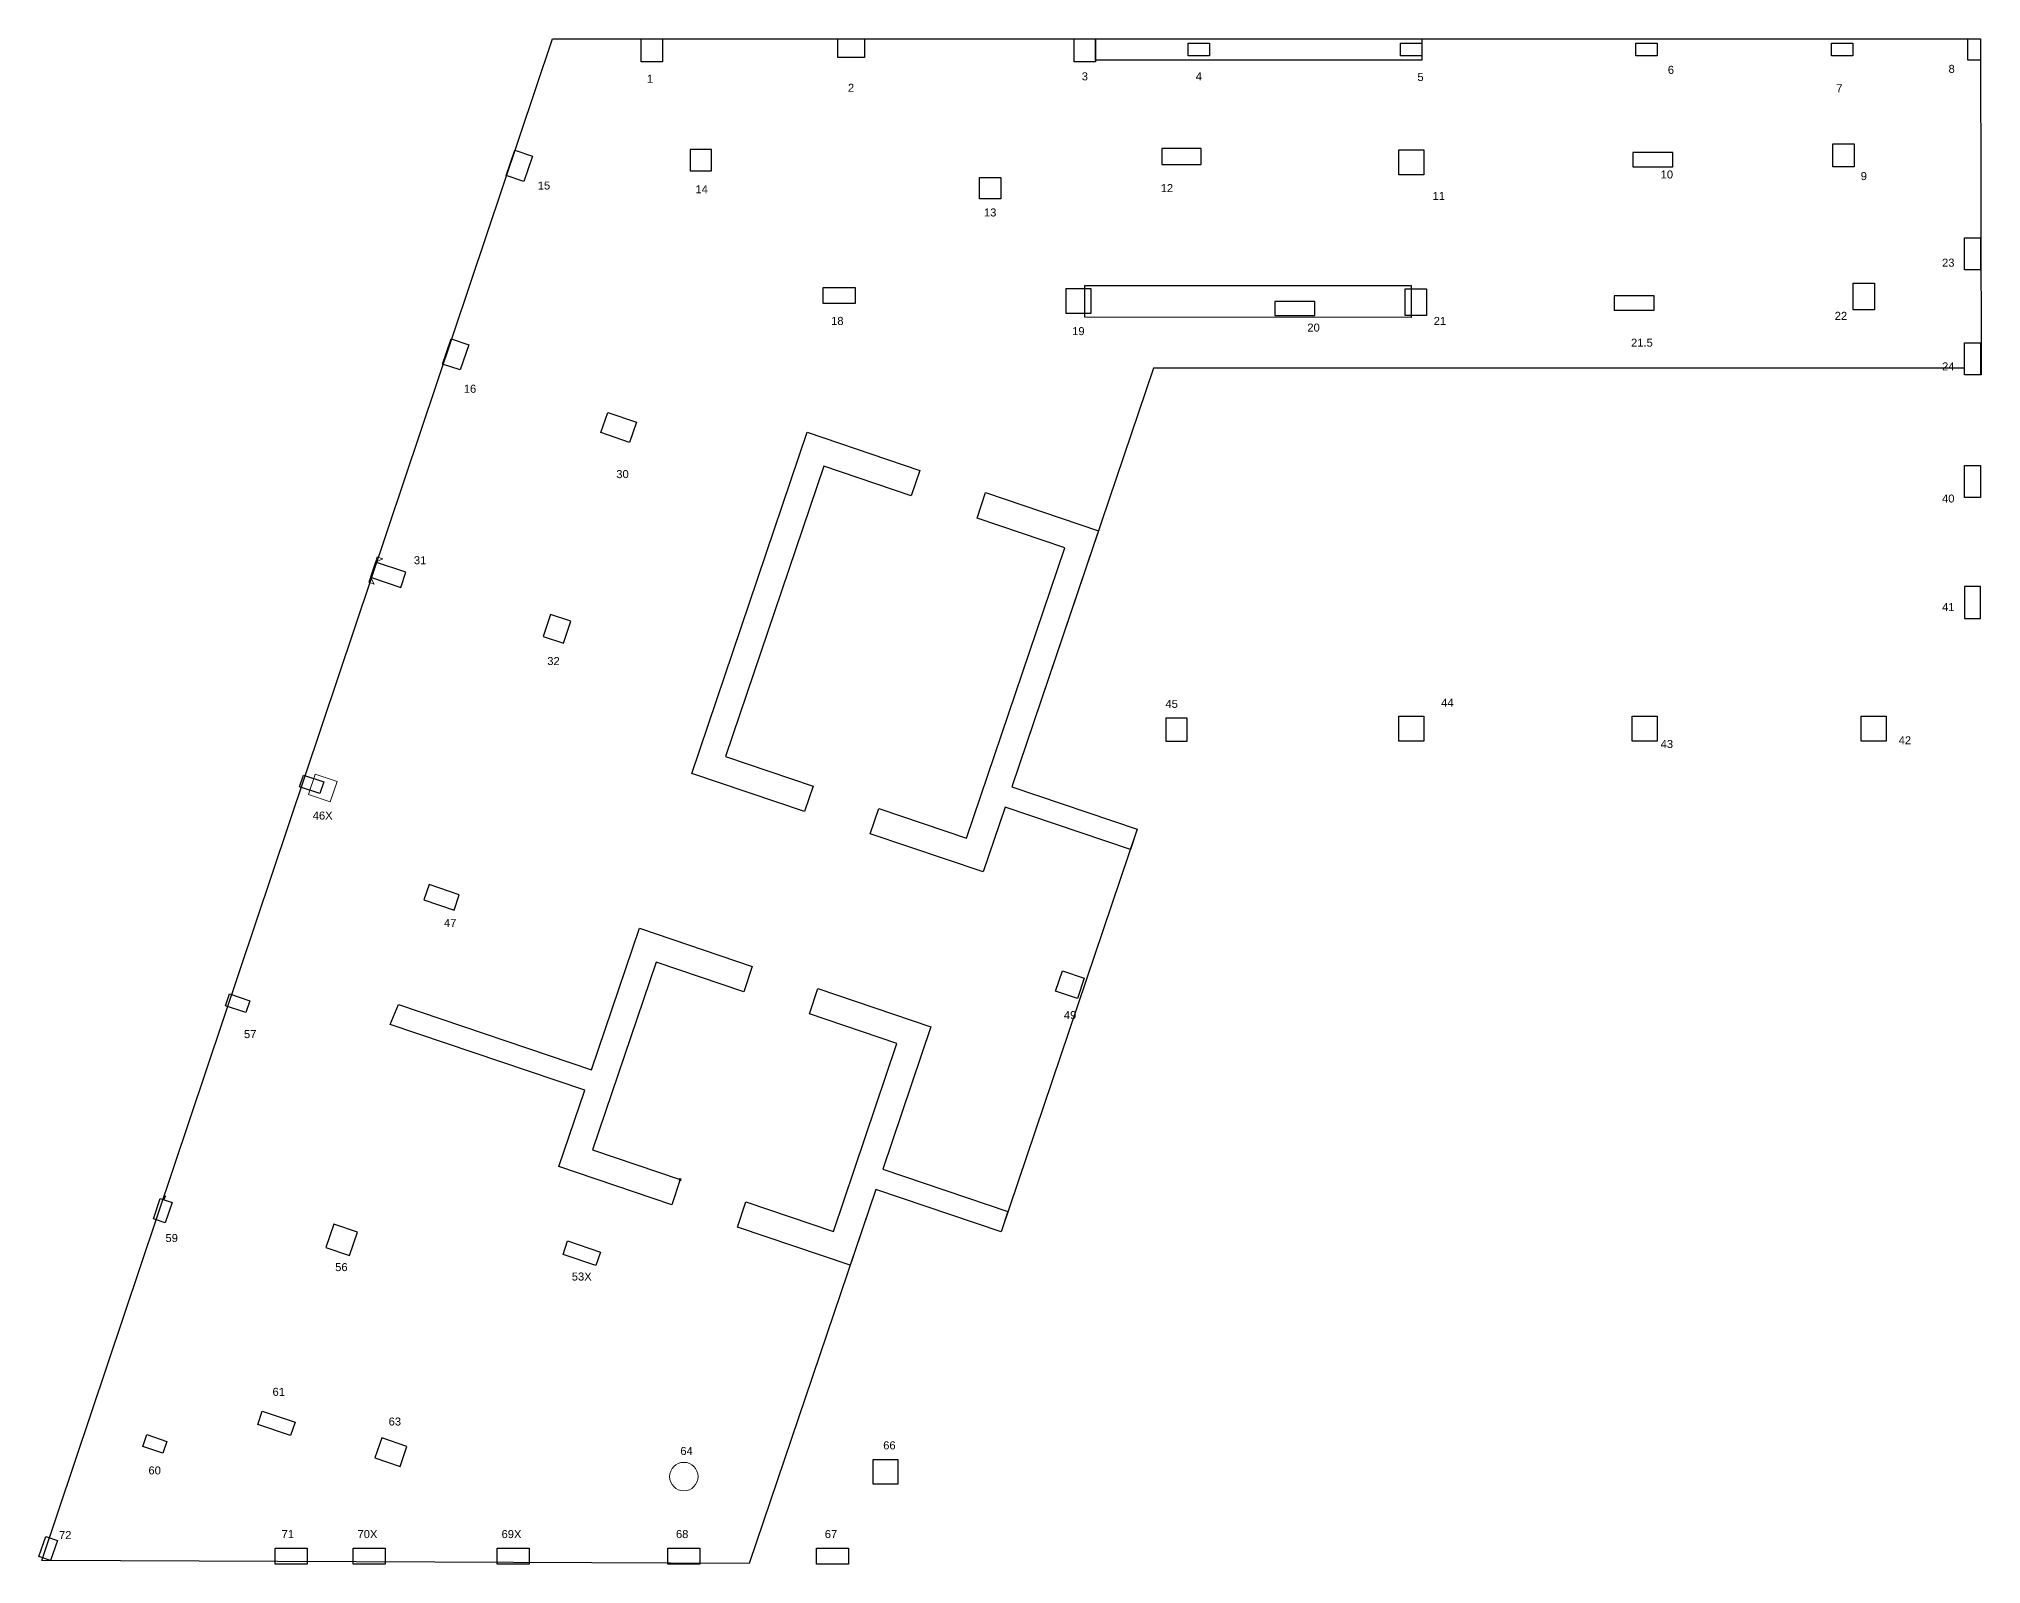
# Model space of a CAD drawing. Header units: inches. Extents: x 30 to 12637, y 0 to 49076.
# Drawn here: x 10451 to 12635, y 6000 to 7716 of the extents above; entities that cross this region are included whole.
import ezdxf

# ---------------------------------------------------------------- set-up
doc = ezdxf.new("R2010")
doc.units = ezdxf.units.IN
doc.header["$MEASUREMENT"] = 0
doc.header["$PDMODE"] = 35
for name, color, linetype in [('BEAM', 4, 'Continuous'), ('DATUM', 6, 'Continuous'), ('SLAB-RESIDENTIAL', 6, 'Continuous'), ('WALL', 1, 'Continuous')]:
    doc.layers.add(name, color=color, linetype=linetype)
doc.layers.add('COL-IDEN', color=171, linetype='Continuous', lineweight=30)
doc.layers.add('COLS', color=52, linetype='Continuous', lineweight=20)
doc.styles.add('Arial', font='arial.ttf', dxfattribs={"height": 9})

msp = doc.modelspace()

# ---------------------------------------------------------------- linework, layer by layer
at = {"layer": 'BEAM'}
for points in [[(11639.2, 7692.2), (11639.2, 7716.2), (12006.2, 7716.2), (12006.2, 7692.2)], [(11627.1, 7403.1), (11627.1, 7438.9), (11994.2, 7438.9), (11994.2, 7402.9)]]:
    msp.add_lwpolyline(points, close=True, dxfattribs=at)
at = {"layer": 'COLS', "lineweight": 30}
for points in [[(11128.2, 7690.2), (11128.2, 7716.2), (11152.2, 7716.2), (11152.2, 7690.2)], [(11349.2, 7695.2), (11349.2, 7716.2), (11379.2, 7716.2), (11379.2, 7695.2)], [(11615.2, 7690.2), (11615.2, 7716.2), (11639.2, 7716.2), (11639.2, 7690.2)], [(11743.2, 7697.2), (11743.2, 7711.2), (11767.2, 7711.2), (11767.2, 7697.2)], [(11982.2, 7697.2), (11982.2, 7711.2), (12006.2, 7711.2), (12006.2, 7697.2)], [(12246.7, 7697.2), (12246.7, 7711.2), (12270.7, 7711.2), (12270.7, 7697.2)], [(12466.7, 7697.2), (12466.7, 7711.2), (12490.7, 7711.2), (12490.7, 7697.2)], [(12620.2, 7692.2), (12620.2, 7716.2), (12634.2, 7716.2), (12634.2, 7692.2)], [(10996.3, 7555.9), (10976.4, 7562.6), (10986, 7591.1), (11005.9, 7584.3)], [(11207.2, 7567.6), (11207.2, 7591.6), (11183.2, 7591.6), (11183.2, 7567.6)], [(11207.2, 7567.6), (11207.2, 7591.6), (11183.2, 7591.6), (11183.2, 7567.6)], [(11757.8, 7575), (11757.8, 7593), (11713.8, 7593), (11713.8, 7575)], [(11980.2, 7563.2), (11980.2, 7591.2), (12008.2, 7591.2), (12008.2, 7563.2)], [(11508.7, 7536.3), (11508.7, 7560.3), (11532.7, 7560.3), (11532.7, 7536.3)], [(12616.2, 7456.2), (12616.2, 7492.2), (12634.2, 7492.2), (12634.2, 7456.2)], [(11332.9, 7418.6), (11332.9, 7436.6), (11368.9, 7436.6), (11368.9, 7418.6)], [(11605.9, 7407.2), (11605.9, 7435.2), (11633.9, 7435.2), (11633.9, 7407.2)], [(11987.2, 7405.1), (11987.2, 7435.1), (12011.2, 7435.1), (12011.2, 7405.1)], [(12267.2, 7411.1), (12267.2, 7427.1), (12222.2, 7427.1), (12222.2, 7411.1)], [(12491.2, 7411.2), (12491.2, 7441.2), (12515.2, 7441.2), (12515.2, 7411.2)], [(11840.7, 7420.8), (11840.7, 7404.8), (11885.7, 7404.8), (11885.7, 7420.8)], [(10924.6, 7343.7), (10904.7, 7350.4), (10914.3, 7378.9), (10934.2, 7372.1)], [(12616.2, 7338.4), (12616.2, 7374.4), (12634.2, 7374.4), (12634.2, 7338.4)], [(11115, 7262.3), (11082.8, 7273.2), (11090.5, 7295.9), (11122.7, 7285)], [(12616.2, 7200.2), (12616.2, 7236.2), (12634.2, 7236.2), (12634.2, 7200.2)], [(10863.5, 7116.2), (10829.4, 7127.7), (10823.6, 7110.6), (10857.7, 7099.1)], [(12616.2, 7064.2), (12634.2, 7064.2), (12634.2, 7100.2), (12616.2, 7100.2)], [(11040.8, 7036.3), (11049.1, 7061), (11026.3, 7068.6), (11018, 7044)], [(11718.3, 6926.2), (11742.3, 6926.2), (11742.3, 6952.2), (11718.3, 6952.2)], [(11980.2, 6926.2), (11980.2, 6954.2), (12008.2, 6954.2), (12008.2, 6926.2)], [(12500.2, 6926.2), (12500.2, 6954.2), (12528.2, 6954.2), (12528.2, 6926.2)], [(10766.8, 6867.2), (10744, 6874.8), (10748.5, 6888.1), (10771.2, 6880.4)], [(10923.6, 6753.3), (10889.5, 6764.8), (10883.7, 6747.7), (10917.8, 6736.2)], [(11618.7, 6636.7), (11594.1, 6645.1), (11601.8, 6667.8), (11626.4, 6659.5)], [(10683.5, 6620.9), (10660.8, 6628.5), (10665.2, 6641.8), (10688, 6634.1)], [(10592.9, 6384.4), (10579.6, 6388.9), (10587.3, 6411.6), (10600.6, 6407.2)], [(10800, 6347.5), (10808.9, 6374), (10782.4, 6383), (10773.4, 6356.5)], [(11077.2, 6336.3), (11040.3, 6348.8), (11045.4, 6364), (11082.4, 6351.5)], [(10733.8, 6145.1), (10696.9, 6157.6), (10702, 6172.7), (10738.9, 6160.2)], [(10590.3, 6125.4), (10567.5, 6133), (10572, 6146.3), (10594.8, 6138.6)], [(10857, 6110.3), (10864.7, 6133), (10836.3, 6142.6), (10828.6, 6119.9)], [(11388.9, 6090.3), (11388.9, 6118.3), (11416.9, 6118.3), (11416.9, 6090.3)], [(10464, 6004.4), (10450.7, 6008.9), (10458.4, 6031.7), (10471.7, 6027.2)], [(10716.5, 6000.5), (10716.5, 6018.5), (10752.5, 6018.5), (10752.5, 6000.5)], [(10804.1, 6000.5), (10804.1, 6018.5), (10840.1, 6018.5), (10840.1, 6000.5)], [(10966.1, 6000.5), (10966.1, 6018.5), (11002.1, 6018.5), (11002.1, 6000.5)], [(11158.1, 6000.5), (11158.1, 6018.5), (11194.1, 6018.5), (11194.1, 6000.5)], [(11325.4, 6000.5), (11325.4, 6018.5), (11361.4, 6018.5), (11361.4, 6000.5)]]:
    msp.add_lwpolyline(points, close=True, dxfattribs=at)
at = {"layer": 'COLS'}
for points in [[(10829.4, 7127.7), (10831.3, 7133.4), (10837.6, 7131.2)], [(10828, 7102.8), (10821.7, 7105), (10823.6, 7110.6)], [(11718.3, 6926.2), (11718.2, 6926.2), (11718.2, 6952.2), (11718.3, 6952.2)], [(10759.9, 6884.3), (10761.5, 6889), (10786.1, 6880.7), (10778.4, 6857.9), (10753.8, 6866.3), (10755.4, 6871)], [(10591.1, 6410.4), (10592.6, 6414.7), (10593.6, 6414.3)]]:
    msp.add_lwpolyline(points, close=True, dxfattribs=at)
msp.add_circle((11176.1, 6099), 16, dxfattribs=at)
at = {"layer": 'DATUM'}
msp.add_point((11172, 6433.1), dxfattribs=at)
at = {"layer": 'SLAB-RESIDENTIAL'}
msp.add_lwpolyline([(10454, 6004.5), (11028.3, 7716.2), (12634.2, 7716.2), (12635.1, 7338.4), (12616.2, 7338.4), (12616.2, 7345.6), (11704.3, 7345.6), (11545.1, 6874.7), (11686, 6827.1), (11532.9, 6374.4), (11392, 6422), (11249.7, 6001.2)], close=True, dxfattribs=at)
at = {"layer": 'WALL'}
for points in [[(11314.7, 7273.7), (11441.6, 7230.8), (11431.9, 7202.1), (11333.4, 7235.4), (11223, 6908.8), (11321.5, 6875.5), (11311.9, 6847.1), (11185, 6890)], [(11515.5, 7205.8), (11642.5, 7162.9), (11545.1, 6874.7), (11686, 6827.1), (11678.3, 6804.3), (11537.4, 6852), (11512.8, 6779.2), (11385.8, 6822.1), (11395.4, 6850.5), (11494, 6817.2), (11604.4, 7143.8), (11505.8, 7177.1)], [(11253, 6672.8), (11243.6, 6644.3), (11144.9, 6677.7), (11073.5, 6466.4), (11172, 6433.1), (11162.4, 6404.7), (11035.4, 6447.6), (11064.6, 6533.8), (10845.9, 6607.6), (10855.3, 6629.8), (11072.3, 6556.5), (11126.1, 6715.7)], [(11326.9, 6647.8), (11453.8, 6604.9), (11399.7, 6444.8), (11540.6, 6397.1), (11532.9, 6374.4), (11392, 6422), (11363.2, 6336.8), (11236.3, 6379.7), (11245.9, 6408.1), (11344.4, 6374.8), (11415.8, 6586.1), (11317.3, 6619.4)]]:
    msp.add_lwpolyline(points, close=True, dxfattribs=at)

# ---------------------------------------------------------------- texts
at = {"layer": 'COL-IDEN', "lineweight": 9, "char_height": 9, "attachment_point": 1, "style": 'Arial'}
for s, insert, width in [('1', (11134.5, 7675.8), 8.484), ('3', (11623.6, 7678.5), 8.484), ('4', (11751.8, 7678.5), 8.484), ('5', (12001.1, 7677.8), 8.484), ('6', (12282.7, 7685.8), 8.484), ('8', (12598.4, 7686.9), 19.998), ('2', (11360.6, 7665.6), 8.484), ('7', (12472.1, 7665.1), 8.484), ('15', (11011.8, 7555.7), 16.968), ('14', (11189.1, 7551.5), 16.968), ('12', (11712.4, 7552.8), 16.968), ('11', (12018.1, 7543.9), 16.968), ('13', (11513.6, 7525.4), 16.968), ('23', (12591.1, 7468.9), 16.968), ('22', (12470.4, 7409.1), 16.968), ('18', (11341.7, 7403.4), 16.968), ('19', (11612.8, 7391.9), 16.968), ('20', (11877.3, 7395.9), 16.968), ('21', (12019.4, 7403.4), 16.968), ('21.5', (12241.3, 7378.9), 19.998), ('24', (12591.1, 7352.2), 16.968), ('16', (10928.6, 7327.1), 16.968), ('30', (11100.1, 7231.1), 16.968), ('40', (12591.1, 7203.6), 16.968), ('31', (10872.5, 7134.2), 16.968), ('41', (12591.1, 7081.5), 16.968), ('32', (11022.5, 7020.8), 16.968), ('45', (11717.7, 6972.6), 16.968), ('44', (12027.8, 6974), 16.968), ('42', (12542.3, 6931.7), 16.968), ('46X', (10758.7, 6847), 26.967), ('47', (10906.3, 6726.2), 16.968), ('49', (11603.5, 6622.6), 16.968), ('57', (10681.4, 6601.2), 16.968), ('59', (10593.1, 6371.8), 16.968), ('56', (10784, 6339.1), 16.968), ('53X', (11050.1, 6328.5), 26.967), ('61', (10713.5, 6198.8), 16.968), ('63', (10844.1, 6165.4), 16.968), ('66', (11400.3, 6138.6), 16.968), ('64', (11172.2, 6132.3), 19.998), ('60', (10574, 6110.4), 16.968), ('72', (10473.4, 6037.7), 16.968), ('71', (10723.7, 6038.8), 16.968), ('70X', (10809.1, 6038.8), 26.967), ('69X', (10971.1, 6038.8), 26.967), ('68', (11167.2, 6038.8), 16.968), ('67', (11334.6, 6038.8), 16.968)]:
    msp.add_mtext(s, dxfattribs=dict(at, insert=insert, width=width))

# ---------------------------------------------------------------- next in the draw order: texts
at = {"layer": 'COL-IDEN', "lineweight": 9, "char_height": 9, "width": 16.968, "attachment_point": 1, "style": 'Arial', "bg_fill": 3, "box_fill_scale": 1.25, "bg_fill_color": 9, "bg_fill_true_color": 13158600, "bg_fill_transparency": 0}
for s, insert in [('10', (12274.6, 7568.1)), ('9', (12499.6, 7566.3)), ('43', (12274.6, 6927.5))]:
    msp.add_mtext(s, dxfattribs=dict(at, insert=insert))

# ---------------------------------------------------------------- next in the draw order: linework, layer by layer
at = {"layer": 'COLS', "lineweight": 30}
for points in [[(12288.5, 7572.2), (12288.5, 7588.2), (12243.5, 7588.2), (12243.5, 7572.2)], [(12468.2, 7572.2), (12468.2, 7598.2), (12492.2, 7598.2), (12492.2, 7572.2)], [(12242.6, 6926.2), (12242.6, 6954.2), (12270.6, 6954.2), (12270.6, 6926.2)]]:
    msp.add_lwpolyline(points, close=True, dxfattribs=at)

doc.saveas('drawing.dxf')
